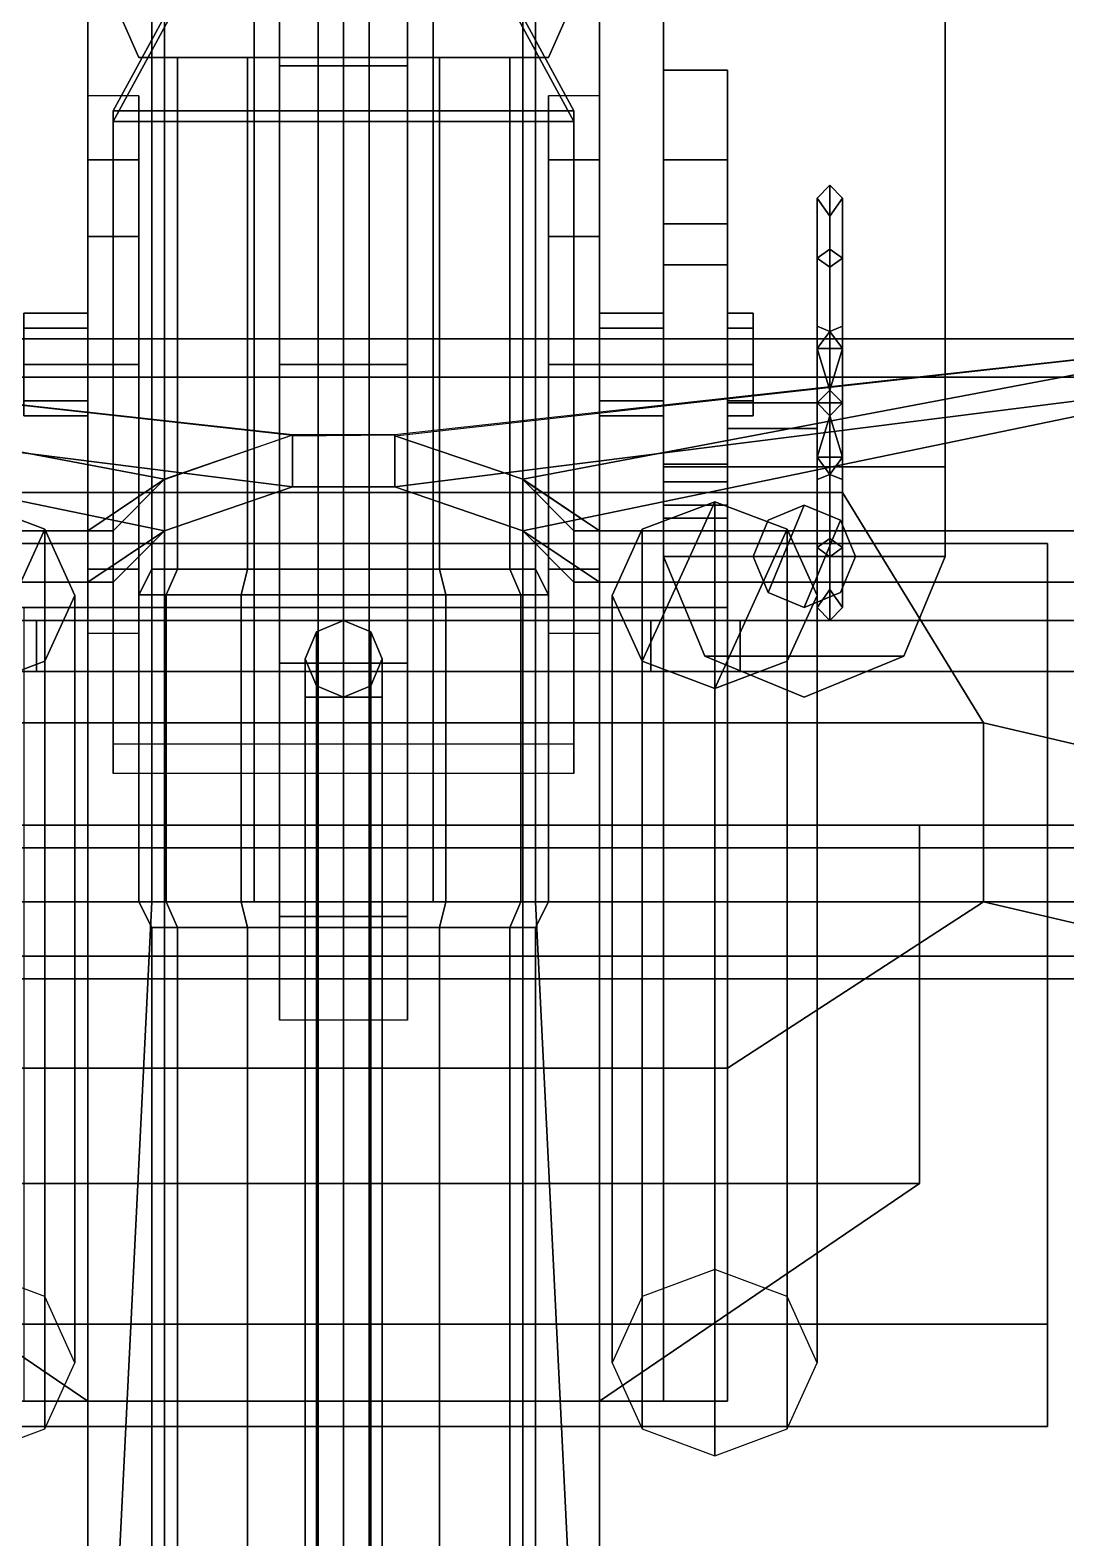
# Model space of a CAD drawing. Header units: millimetres. Extents: x -1.2 to 1.2, y -4.7 to 8.9.
# Drawn here: x -0.245 to 0.564, y -0.497 to 0.681 of the extents above; entities that cross this region are included whole.
import ezdxf

# ---------------------------------------------------------------- set-up
doc = ezdxf.new("R2010")
doc.units = ezdxf.units.MM
for name, color, linetype in [('barrel', 1, 'Continuous'), ('limber', 6, 'Continuous'), ('sleeve', 5, 'Continuous'), ('trail', 6, 'Continuous'), ('turret', 2, 'Continuous')]:
    doc.layers.add(name, color=color, linetype=linetype)

msp = doc.modelspace()

# ---------------------------------------------------------------- linework, layer by layer
for points in [[(0.39, 0.32, 0.43), (0.5, 0.14, 0.43), (-0.5, 0.14, 0.43), (-0.39, 0.32, 0.43)], [(-0.39, 0.32, 0.6), (-0.5, 0.14, 0.6), (0.5, 0.14, 0.6), (0.39, 0.32, 0.6)], [(0.39, 0.32, 0.6), (0.39, 0.32, 0.43), (-0.39, 0.32, 0.43), (-0.39, 0.32, 0.6)], [(0.5, 0.14, 0.6), (0.5, 0.14, 0.43), (0.39, 0.32, 0.43), (0.39, 0.32, 0.6)], [(0.3317, 0.2983, 0.78), (0.32, 0.27, 0.78), (0.3317, 0.2417, 0.78), (0.36, 0.31, 0.78)], [(0.36, 0.31, 0.76), (0.3317, 0.2983, 0.76), (0.3317, 0.2983, 0.78), (0.36, 0.31, 0.78)], [(0.36, 0.31, 0.31), (0.3317, 0.2983, 0.31), (0.3317, 0.2983, 0.33), (0.36, 0.31, 0.33)], [(0.36, 0.31, 0.78), (0.3317, 0.2417, 0.78), (0.36, 0.23, 0.78), (0.3883, 0.2983, 0.78)], [(0.3883, 0.2983, 0.76), (0.36, 0.31, 0.76), (0.36, 0.31, 0.78), (0.3883, 0.2983, 0.78)], [(0.3883, 0.2983, 0.31), (0.36, 0.31, 0.31), (0.36, 0.31, 0.33), (0.3883, 0.2983, 0.33)], [(0.3317, 0.2983, 0.76), (0.32, 0.27, 0.76), (0.32, 0.27, 0.78), (0.3317, 0.2983, 0.78)], [(0.3317, 0.2983, 0.31), (0.32, 0.27, 0.31), (0.32, 0.27, 0.33), (0.3317, 0.2983, 0.33)], [(0.3883, 0.2983, 0.78), (0.36, 0.23, 0.78), (0.3883, 0.2417, 0.78), (0.4, 0.27, 0.78)], [(0.4, 0.27, 0.76), (0.3883, 0.2983, 0.76), (0.3883, 0.2983, 0.78), (0.4, 0.27, 0.78)], [(0.4, 0.27, 0.31), (0.3883, 0.2983, 0.31), (0.3883, 0.2983, 0.33), (0.4, 0.27, 0.33)], [(0.32, 0.27, 0.76), (0.3317, 0.2417, 0.76), (0.3317, 0.2417, 0.78), (0.32, 0.27, 0.78)], [(0.32, 0.27, 0.31), (0.3317, 0.2417, 0.31), (0.3317, 0.2417, 0.33), (0.32, 0.27, 0.33)], [(0.3883, 0.2417, 0.76), (0.4, 0.27, 0.76), (0.4, 0.27, 0.78), (0.3883, 0.2417, 0.78)], [(0.3883, 0.2417, 0.31), (0.4, 0.27, 0.31), (0.4, 0.27, 0.33), (0.3883, 0.2417, 0.33)], [(0.3317, 0.2417, 0.76), (0.36, 0.23, 0.76), (0.36, 0.23, 0.78), (0.3317, 0.2417, 0.78)], [(0.3317, 0.2417, 0.31), (0.36, 0.23, 0.31), (0.36, 0.23, 0.33), (0.3317, 0.2417, 0.33)], [(0.36, 0.23, 0.76), (0.3883, 0.2417, 0.76), (0.3883, 0.2417, 0.78), (0.36, 0.23, 0.78)], [(0.36, 0.23, 0.31), (0.3883, 0.2417, 0.31), (0.3883, 0.2417, 0.33), (0.36, 0.23, 0.33)], [(0.5, 0.14, 0.43), (0.5, 0.14, 0.31), (-0.5, 0.14, 0.31), (-0.5, 0.14, 0.43)], [(0.5, 0.14, 0.31), (0.5, 0, 0.31), (-0.5, 0, 0.31), (-0.5, 0.14, 0.31)], [(-0.5, 0.14, 0.6), (-0.5, 0, 0.6), (0.5, 0, 0.6), (0.5, 0.14, 0.6)], [(0.8, 0.07, 0.6), (0.8, 0.07, 0.5), (0.5, 0.14, 0.5), (0.5, 0.14, 0.6)], [(0.8, 0.07, 0.5), (0.8, -0.07, 0.5), (0.5, 0, 0.5), (0.5, 0.14, 0.5)], [(0.5, 0.14, 0.6), (0.5, 0, 0.6), (0.8, -0.07, 0.6), (0.8, 0.07, 0.6)], [(0.8, 0.07, 0.41), (0.8, 0.07, 0.31), (0.5, 0.14, 0.31), (0.5, 0.14, 0.41)], [(0.8, 0.07, 0.31), (0.8, -0.07, 0.31), (0.5, 0, 0.31), (0.5, 0.14, 0.31)], [(0.5, 0.14, 0.41), (0.5, 0, 0.41), (0.8, -0.07, 0.41), (0.8, 0.07, 0.41)], [(0.5, 0, 0.5), (0.5, 0, 0.41), (0.5, 0.14, 0.41), (0.5, 0.14, 0.5)], [(0.5, 0, 0.31), (0.3, -0.13, 0.31), (-0.3, -0.13, 0.31), (-0.5, 0, 0.31)], [(-0.5, 0, 0.6), (-0.3, -0.13, 0.6), (0.3, -0.13, 0.6), (0.5, 0, 0.6)], [(0.3, -0.13, 0.6), (0.3, -0.13, 0.31), (0.5, 0, 0.31), (0.5, 0, 0.6)], [(0.5, 0, 0.6), (0.5, 0, 0.5), (0.8, -0.07, 0.5), (0.8, -0.07, 0.6)], [(0.5, 0, 0.41), (0.5, 0, 0.31), (0.8, -0.07, 0.31), (0.8, -0.07, 0.41)], [(-0.3, -0.13, 0.6), (-0.3, -0.13, 0.31), (0.3, -0.13, 0.31), (0.3, -0.13, 0.6)]]:
    msp.add_3dface(points)
at = {"layer": 'barrel'}
for points in [[(-0.2, 0.75, 1.31), (-0.16, 0.66, 1.31), (-0.16, 0.66, 1.61), (-0.2, 0.75, 1.68)], [(0.2, 0.75, 1.31), (0.16, 0.66, 1.31), (-0.16, 0.66, 1.31), (-0.2, 0.75, 1.31)], [(-0.2, 0.75, 1.68), (-0.16, 0.66, 1.61), (0.16, 0.66, 1.61), (0.2, 0.75, 1.68)], [(0, 0.75, 1.22), (-0.02, 0.75, 1.2), (-0.02, -1.13, 1.2), (0, -1.13, 1.22)], [(-0.02, 0.75, 1.2), (0, 0.75, 1.18), (0, -1.13, 1.18), (-0.02, -1.13, 1.2)], [(0.02, 0.75, 1.2), (0, 0.75, 1.22), (0, -1.13, 1.22), (0.02, -1.13, 1.2)], [(0, 0.75, 1.18), (0.02, 0.75, 1.2), (0.02, -1.13, 1.2), (0, -1.13, 1.18)], [(0.16, 0.66, 1.61), (0.16, 0.66, 1.31), (0.2, 0.75, 1.31), (0.2, 0.75, 1.68)], [(-0.16, 0.66, 1.61), (-0.16, 0.66, 1.31), (0.16, 0.66, 1.31), (0.16, 0.66, 1.61)], [(-0.1299, 0.26, 1.375), (-0.15, 0.26, 1.45), (-0.15, 0.66, 1.45), (-0.1299, 0.66, 1.375)], [(-0.15, 0.26, 1.45), (-0.1299, 0.26, 1.525), (-0.1299, 0.66, 1.525), (-0.15, 0.66, 1.45)], [(-0.075, 0.26, 1.3201), (-0.1299, 0.26, 1.375), (-0.1299, 0.66, 1.375), (-0.075, 0.66, 1.3201)], [(-0.1299, 0.26, 1.525), (-0.075, 0.26, 1.5799), (-0.075, 0.66, 1.5799), (-0.1299, 0.66, 1.525)], [(0, 0.26, 1.3), (-0.075, 0.26, 1.3201), (-0.075, 0.66, 1.3201), (0, 0.66, 1.3)], [(-0.075, 0.26, 1.5799), (0, 0.26, 1.6), (0, 0.66, 1.6), (-0.075, 0.66, 1.5799)], [(0.075, 0.26, 1.3201), (0, 0.26, 1.3), (0, 0.66, 1.3), (0.075, 0.66, 1.3201)], [(0, 0.26, 1.6), (0.075, 0.26, 1.5799), (0.075, 0.66, 1.5799), (0, 0.66, 1.6)], [(0.1299, 0.26, 1.375), (0.075, 0.26, 1.3201), (0.075, 0.66, 1.3201), (0.1299, 0.66, 1.375)], [(0.075, 0.26, 1.5799), (0.1299, 0.26, 1.525), (0.1299, 0.66, 1.525), (0.075, 0.66, 1.5799)], [(0.15, 0.26, 1.45), (0.1299, 0.26, 1.375), (0.1299, 0.66, 1.375), (0.15, 0.66, 1.45)], [(0.1299, 0.26, 1.525), (0.15, 0.26, 1.45), (0.15, 0.66, 1.45), (0.1299, 0.66, 1.525)], [(-0.1299, 0.26, 1.525), (-0.15, 0.26, 1.45), (-0.16, 0.24, 1.45), (-0.1386, 0.24, 1.53)], [(-0.15, 0.26, 1.45), (-0.1299, 0.26, 1.375), (-0.1386, 0.24, 1.37), (-0.16, 0.24, 1.45)], [(-0.075, 0.26, 1.5799), (-0.1299, 0.26, 1.525), (-0.1386, 0.24, 1.53), (-0.08, 0.24, 1.5886)], [(-0.1299, 0.26, 1.375), (-0.075, 0.26, 1.3201), (-0.08, 0.24, 1.3114), (-0.1386, 0.24, 1.37)], [(0, 0.26, 1.6), (-0.075, 0.26, 1.5799), (-0.08, 0.24, 1.5886), (0, 0.24, 1.61)], [(-0.075, 0.26, 1.3201), (0, 0.26, 1.3), (0, 0.24, 1.29), (-0.08, 0.24, 1.3114)], [(0.075, 0.26, 1.5799), (0, 0.26, 1.6), (0, 0.24, 1.61), (0.08, 0.24, 1.5886)], [(0, 0.26, 1.3), (0.075, 0.26, 1.3201), (0.08, 0.24, 1.3114), (0, 0.24, 1.29)], [(0.1299, 0.26, 1.525), (0.075, 0.26, 1.5799), (0.08, 0.24, 1.5886), (0.1386, 0.24, 1.53)], [(0.075, 0.26, 1.3201), (0.1299, 0.26, 1.375), (0.1386, 0.24, 1.37), (0.08, 0.24, 1.3114)], [(0.15, 0.26, 1.45), (0.1299, 0.26, 1.525), (0.1386, 0.24, 1.53), (0.16, 0.24, 1.45)], [(0.1299, 0.26, 1.375), (0.15, 0.26, 1.45), (0.16, 0.24, 1.45), (0.1386, 0.24, 1.37)], [(-0.1386, 0.24, 1.53), (-0.16, 0.24, 1.45), (-0.16, 0, 1.45), (-0.1386, 0, 1.53)], [(-0.16, 0.24, 1.45), (-0.1386, 0.24, 1.37), (-0.1386, 0, 1.37), (-0.16, 0, 1.45)], [(-0.08, 0.24, 1.5886), (-0.1386, 0.24, 1.53), (-0.1386, 0, 1.53), (-0.08, 0, 1.5886)], [(-0.1386, 0.24, 1.37), (-0.08, 0.24, 1.3114), (-0.08, 0, 1.3114), (-0.1386, 0, 1.37)], [(0, 0.24, 1.61), (-0.08, 0.24, 1.5886), (-0.08, 0, 1.5886), (0, 0, 1.61)], [(-0.08, 0.24, 1.3114), (0, 0.24, 1.29), (0, 0, 1.29), (-0.08, 0, 1.3114)], [(0.08, 0.24, 1.5886), (0, 0.24, 1.61), (0, 0, 1.61), (0.08, 0, 1.5886)], [(0, 0.24, 1.29), (0.08, 0.24, 1.3114), (0.08, 0, 1.3114), (0, 0, 1.29)], [(0.1386, 0.24, 1.53), (0.08, 0.24, 1.5886), (0.08, 0, 1.5886), (0.1386, 0, 1.53)], [(0.08, 0.24, 1.3114), (0.1386, 0.24, 1.37), (0.1386, 0, 1.37), (0.08, 0, 1.3114)], [(0.16, 0.24, 1.45), (0.1386, 0.24, 1.53), (0.1386, 0, 1.53), (0.16, 0, 1.45)], [(0.1386, 0.24, 1.37), (0.16, 0.24, 1.45), (0.16, 0, 1.45), (0.1386, 0, 1.37)], [(-0.1299, -0.02, 1.375), (-0.15, -0.02, 1.45), (-0.16, 0, 1.45), (-0.1386, 0, 1.37)], [(-0.15, -0.02, 1.45), (-0.1299, -0.02, 1.525), (-0.1386, 0, 1.53), (-0.16, 0, 1.45)], [(-0.075, -0.02, 1.3201), (-0.1299, -0.02, 1.375), (-0.1386, 0, 1.37), (-0.08, 0, 1.3114)], [(-0.1299, -0.02, 1.525), (-0.075, -0.02, 1.5799), (-0.08, 0, 1.5886), (-0.1386, 0, 1.53)], [(0, -0.02, 1.3), (-0.075, -0.02, 1.3201), (-0.08, 0, 1.3114), (0, 0, 1.29)], [(-0.075, -0.02, 1.5799), (0, -0.02, 1.6), (0, 0, 1.61), (-0.08, 0, 1.5886)], [(0.075, -0.02, 1.3201), (0, -0.02, 1.3), (0, 0, 1.29), (0.08, 0, 1.3114)], [(0, -0.02, 1.6), (0.075, -0.02, 1.5799), (0.08, 0, 1.5886), (0, 0, 1.61)], [(0.1299, -0.02, 1.375), (0.075, -0.02, 1.3201), (0.08, 0, 1.3114), (0.1386, 0, 1.37)], [(0.075, -0.02, 1.5799), (0.1299, -0.02, 1.525), (0.1386, 0, 1.53), (0.08, 0, 1.5886)], [(0.15, -0.02, 1.45), (0.1299, -0.02, 1.375), (0.1386, 0, 1.37), (0.16, 0, 1.45)], [(0.1299, -0.02, 1.525), (0.15, -0.02, 1.45), (0.16, 0, 1.45), (0.1386, 0, 1.53)], [(-0.1299, -0.02, 1.525), (-0.15, -0.02, 1.45), (-0.15, -1.13, 1.45), (-0.1299, -1.13, 1.525)], [(-0.15, -0.02, 1.45), (-0.1299, -0.02, 1.375), (-0.1299, -1.13, 1.375), (-0.15, -1.13, 1.45)], [(-0.075, -0.02, 1.5799), (-0.1299, -0.02, 1.525), (-0.1299, -1.13, 1.525), (-0.075, -1.13, 1.5799)], [(-0.1299, -0.02, 1.375), (-0.075, -0.02, 1.3201), (-0.075, -1.13, 1.3201), (-0.1299, -1.13, 1.375)], [(0, -0.02, 1.6), (-0.075, -0.02, 1.5799), (-0.075, -1.13, 1.5799), (0, -1.13, 1.6)], [(-0.075, -0.02, 1.3201), (0, -0.02, 1.3), (0, -1.13, 1.3), (-0.075, -1.13, 1.3201)], [(0.075, -0.02, 1.5799), (0, -0.02, 1.6), (0, -1.13, 1.6), (0.075, -1.13, 1.5799)], [(0, -0.02, 1.3), (0.075, -0.02, 1.3201), (0.075, -1.13, 1.3201), (0, -1.13, 1.3)], [(0.1299, -0.02, 1.525), (0.075, -0.02, 1.5799), (0.075, -1.13, 1.5799), (0.1299, -1.13, 1.525)], [(0.075, -0.02, 1.3201), (0.1299, -0.02, 1.375), (0.1299, -1.13, 1.375), (0.075, -1.13, 1.3201)], [(0.15, -0.02, 1.45), (0.1299, -0.02, 1.525), (0.1299, -1.13, 1.525), (0.15, -1.13, 1.45)], [(0.1299, -0.02, 1.375), (0.15, -0.02, 1.45), (0.15, -1.13, 1.45), (0.1299, -1.13, 1.375)]]:
    msp.add_3dface(points, dxfattribs=at)
at = {"layer": 'limber'}
for points in [[(-0.11, 0.7471, 0.6119), (-0.18, 0.6183, 0.5938), (-0.18, 0.61, 0.6532), (-0.11, 0.7387, 0.6713)], [(0.11, 0.7471, 0.6119), (0.18, 0.6183, 0.5938), (-0.18, 0.6183, 0.5938), (-0.11, 0.7471, 0.6119)], [(0.18, 0.61, 0.6532), (0.18, 0.6183, 0.5938), (0.11, 0.7471, 0.6119), (0.11, 0.7387, 0.6713)], [(-0.11, 0.7387, 0.6713), (-0.18, 0.61, 0.6532), (0.18, 0.61, 0.6532), (0.11, 0.7387, 0.6713)], [(-0.18, 0.61, 0.6532), (-0.18, 0.6183, 0.5938), (-0.18, 0.1004, 0.521), (-0.18, 0.1236, 0.5849)], [(-0.18, 0.1004, 0.521), (-0.18, 0.6183, 0.5938), (0.18, 0.6183, 0.5938), (0.18, 0.1004, 0.521)], [(0.18, 0.1004, 0.521), (0.18, 0.6183, 0.5938), (0.18, 0.61, 0.6532), (0.18, 0.1236, 0.5849)], [(0.18, 0.1236, 0.5849), (0.18, 0.61, 0.6532), (-0.18, 0.61, 0.6532), (-0.18, 0.1236, 0.5849)], [(0.55, 0.28, 0.94), (0.55, 0.22, 0.85), (-0.55, 0.22, 0.85), (-0.55, 0.28, 0.94)], [(-0.55, 0.28, 0.94), (-0.55, -0.41, 0.85), (0.55, -0.41, 0.85), (0.55, 0.28, 0.94)], [(0.55, -0.41, 0.85), (0.55, -0.33, 0.76), (0.55, 0.22, 0.85), (0.55, 0.28, 0.94)], [(0.55, 0.22, 0.85), (0.55, 0.06, 0.41), (-0.55, 0.06, 0.41), (-0.55, 0.22, 0.85)], [(-0.0212, 0.16, 1.2412), (0, 0.16, 1.25), (0, 0.22, 1.25), (-0.0212, 0.2112, 1.2412)], [(0, 0.22, 0.93), (-0.0212, 0.2112, 0.92), (-0.0212, 0.2112, 1.2412), (0, 0.22, 1.25)], [(0, 0.16, 1.25), (0.0212, 0.16, 1.2412), (0.0212, 0.2112, 1.2412), (0, 0.22, 1.25)], [(0.0212, 0.2112, 0.92), (0, 0.22, 0.93), (0, 0.22, 1.25), (0.0212, 0.2112, 1.2412)], [(0.55, -0.33, 0.76), (0.55, -0.06, 0.41), (0.55, 0.06, 0.41), (0.55, 0.22, 0.85)], [(-0.03, 0.16, 1.22), (-0.0212, 0.16, 1.2412), (-0.0212, 0.2112, 1.2412), (-0.03, 0.19, 1.22)], [(-0.0212, 0.2112, 0.92), (-0.03, 0.19, 0.92), (-0.03, 0.19, 1.22), (-0.0212, 0.2112, 1.2412)], [(0.0212, 0.16, 1.2412), (0.03, 0.16, 1.22), (0.03, 0.19, 1.22), (0.0212, 0.2112, 1.2412)], [(0.03, 0.19, 0.92), (0.0212, 0.2112, 0.92), (0.0212, 0.2112, 1.2412), (0.03, 0.19, 1.22)], [(-0.0212, 0.16, 1.1988), (-0.03, 0.16, 1.22), (-0.03, 0.19, 1.22), (-0.0212, 0.1688, 1.1988)], [(-0.03, 0.19, 0.92), (-0.0212, 0.1688, 0.92), (-0.0212, 0.1688, 1.1988), (-0.03, 0.19, 1.22)], [(0.03, 0.16, 1.22), (0.0212, 0.16, 1.1988), (0.0212, 0.1688, 1.1988), (0.03, 0.19, 1.22)], [(0.0212, 0.1688, 0.92), (0.03, 0.19, 0.92), (0.03, 0.19, 1.22), (0.0212, 0.1688, 1.1988)], [(0, 0.16, 1.19), (-0.0212, 0.16, 1.1988), (-0.0212, 0.1688, 1.1988), (0, 0.16, 1.19)], [(-0.0212, 0.1688, 0.92), (0, 0.16, 0.92), (0, 0.16, 1.19), (-0.0212, 0.1688, 1.1988)], [(0.0212, 0.16, 1.1988), (0, 0.16, 1.19), (0, 0.16, 1.19), (0.0212, 0.1688, 1.1988)], [(0, 0.16, 0.92), (0.0212, 0.1688, 0.92), (0.0212, 0.1688, 1.1988), (0, 0.16, 1.19)], [(-0.0212, -1.55, 1.4588), (-0.03, -1.55, 1.48), (-0.03, 0.16, 1.22), (-0.0212, 0.16, 1.1988)], [(-0.03, -1.55, 1.48), (-0.0212, -1.55, 1.5012), (-0.0212, 0.16, 1.2412), (-0.03, 0.16, 1.22)], [(0, -1.55, 1.45), (-0.0212, -1.55, 1.4588), (-0.0212, 0.16, 1.1988), (0, 0.16, 1.19)], [(-0.0212, -1.55, 1.5012), (0, -1.55, 1.51), (0, 0.16, 1.25), (-0.0212, 0.16, 1.2412)], [(0.0212, -1.55, 1.4588), (0, -1.55, 1.45), (0, 0.16, 1.19), (0.0212, 0.16, 1.1988)], [(0, -1.55, 1.51), (0.0212, -1.55, 1.5012), (0.0212, 0.16, 1.2412), (0, 0.16, 1.25)], [(0.03, -1.55, 1.48), (0.0212, -1.55, 1.4588), (0.0212, 0.16, 1.1988), (0.03, 0.16, 1.22)], [(0.0212, -1.55, 1.5012), (0.03, -1.55, 1.48), (0.03, 0.16, 1.22), (0.0212, 0.16, 1.2412)], [(0.74, 0.06, 0.41), (0.74, 0.0424, 0.3676), (-0.74, 0.0424, 0.3676), (-0.74, 0.06, 0.41)], [(0.74, 0.0424, 0.4524), (0.74, 0.06, 0.41), (0.55, 0.06, 0.41), (0.55, 0.0424, 0.4524)], [(0.74, 0.0424, 0.3676), (0.74, 0, 0.35), (-0.74, 0, 0.35), (-0.74, 0.0424, 0.3676)], [(0.74, 0, 0.47), (0.74, 0.0424, 0.4524), (0.55, 0.0424, 0.4524), (0.55, 0, 0.47)], [(0.74, 0, 0.35), (0.74, -0.0424, 0.3676), (-0.74, -0.0424, 0.3676), (-0.74, 0, 0.35)], [(0.74, -0.0424, 0.4524), (0.74, 0, 0.47), (0.55, 0, 0.47), (0.55, -0.0424, 0.4524)], [(0.74, -0.0424, 0.3676), (0.74, -0.06, 0.41), (-0.74, -0.06, 0.41), (-0.74, -0.0424, 0.3676)], [(0.74, -0.06, 0.41), (0.74, -0.0424, 0.4524), (0.55, -0.0424, 0.4524), (0.55, -0.06, 0.41)], [(-0.55, -0.33, 0.76), (-0.55, -0.06, 0.41), (0.55, -0.06, 0.41), (0.55, -0.33, 0.76)], [(-0.55, -0.41, 0.85), (-0.55, -0.33, 0.76), (0.55, -0.33, 0.76), (0.55, -0.41, 0.85)]]:
    msp.add_3dface(points, dxfattribs=at)
at = {"layer": 'sleeve'}
for points in [[(-0.2, 1.34, 1.34), (-0.2, -1.01, 1.34), (-0.15, 0, 1.34), (-0.15, 1.57, 1.34)], [(-0.15, 0, 1.16), (-0.07, 0, 1.12), (-0.07, 1.57, 1.12), (-0.15, 1.57, 1.16)], [(-0.15, 0, 1.34), (-0.15, 0, 1.16), (-0.15, 1.57, 1.16), (-0.15, 1.57, 1.34)], [(-0.07, 0, 1.12), (0.07, 0, 1.12), (0.07, 1.57, 1.12), (-0.07, 1.57, 1.12)], [(0.07, 0, 1.12), (0.15, 0, 1.16), (0.15, 1.57, 1.16), (0.07, 1.57, 1.12)], [(0.15, 0, 1.34), (0.2, -1.01, 1.34), (0.2, 1.34, 1.34), (0.15, 1.57, 1.34)], [(0.15, 0, 1.16), (0.15, 0, 1.34), (0.15, 1.57, 1.34), (0.15, 1.57, 1.16)], [(-0.2, 1.34, 1.16), (-0.2, -1.01, 1.16), (-0.2, -1.01, 1.34), (-0.2, 1.34, 1.34)], [(-0.14, 1.34, 1.09), (-0.14, -1.01, 1.09), (-0.2, -1.01, 1.16), (-0.2, 1.34, 1.16)], [(0.14, 1.34, 1.09), (0.14, -1.01, 1.09), (-0.14, -1.01, 1.09), (-0.14, 1.34, 1.09)], [(0.2, -1.01, 1.16), (0.14, -1.01, 1.09), (0.14, 1.34, 1.09), (0.2, 1.34, 1.16)], [(0.2, -1.01, 1.34), (0.2, -1.01, 1.16), (0.2, 1.34, 1.16), (0.2, 1.34, 1.34)], [(-0.05, 0.9324, 1.09), (-0.05, 0.8513, 0.9687), (-0.05, -0.0113, 0.9687), (-0.05, -0.0924, 1.09)], [(0.05, -0.0924, 1.09), (0.05, -0.0113, 0.9687), (0.05, 0.8513, 0.9687), (0.05, 0.9324, 1.09)], [(0.05, 0.8513, 0.9687), (0.05, 0.6534, 0.8364), (-0.05, 0.6534, 0.8364), (-0.05, 0.8513, 0.9687)], [(-0.05, 0.8513, 0.9687), (-0.05, 0.6534, 0.8364), (-0.05, 0.1866, 0.8364), (-0.05, -0.0113, 0.9687)], [(0.05, -0.0113, 0.9687), (0.05, 0.1866, 0.8364), (0.05, 0.6534, 0.8364), (0.05, 0.8513, 0.9687)], [(0.05, 0.6534, 0.8364), (0.05, 0.42, 0.79), (-0.05, 0.42, 0.79), (-0.05, 0.6534, 0.8364)], [(-0.05, 0.6534, 0.8364), (-0.05, 0.42, 0.79), (-0.05, 0.42, 0.79), (-0.05, 0.1866, 0.8364)], [(0.05, 0.1866, 0.8364), (0.05, 0.42, 0.79), (0.05, 0.42, 0.79), (0.05, 0.6534, 0.8364)], [(-0.2, 0.63, 1.34), (-0.2, 0.42, 1.34), (-0.2, 0.52, 1.52), (-0.2, 0.58, 1.43)], [(-0.16, 0.58, 1.43), (-0.16, 0.63, 1.34), (-0.2, 0.63, 1.34), (-0.2, 0.58, 1.43)], [(-0.16, 0.52, 1.52), (-0.16, 0.42, 1.34), (-0.16, 0.63, 1.34), (-0.16, 0.58, 1.43)], [(0.2, 0.58, 1.43), (0.2, 0.63, 1.34), (0.16, 0.63, 1.34), (0.16, 0.58, 1.43)], [(0.16, 0.63, 1.34), (0.16, 0.42, 1.34), (0.16, 0.52, 1.52), (0.16, 0.58, 1.43)], [(0.2, 0.52, 1.52), (0.2, 0.42, 1.34), (0.2, 0.63, 1.34), (0.2, 0.58, 1.43)], [(-0.2, 0.58, 1.43), (-0.2, 0.52, 1.52), (-0.16, 0.52, 1.52), (-0.16, 0.58, 1.43)], [(0.16, 0.58, 1.43), (0.16, 0.52, 1.52), (0.2, 0.52, 1.52), (0.2, 0.58, 1.43)], [(-0.2, 0.52, 1.52), (-0.2, 0.42, 1.34), (-0.2, 0.32, 1.52), (-0.2, 0.42, 1.55)], [(-0.16, 0.42, 1.55), (-0.16, 0.52, 1.52), (-0.2, 0.52, 1.52), (-0.2, 0.42, 1.55)], [(-0.16, 0.32, 1.52), (-0.16, 0.42, 1.34), (-0.16, 0.52, 1.52), (-0.16, 0.42, 1.55)], [(0.16, 0.52, 1.52), (0.16, 0.42, 1.34), (0.16, 0.32, 1.52), (0.16, 0.42, 1.55)], [(0.2, 0.42, 1.55), (0.2, 0.52, 1.52), (0.16, 0.52, 1.52), (0.16, 0.42, 1.55)], [(0.2, 0.32, 1.52), (0.2, 0.42, 1.34), (0.2, 0.52, 1.52), (0.2, 0.42, 1.55)], [(-0.2, 0.4483, 1.4283), (-0.2, 0.46, 1.4), (-0.25, 0.46, 1.4), (-0.25, 0.4483, 1.4283)], [(-0.2, 0.46, 1.4), (-0.2, 0.4483, 1.3717), (-0.25, 0.4483, 1.3717), (-0.25, 0.46, 1.4)], [(0.25, 0.4483, 1.4283), (0.25, 0.46, 1.4), (0.2, 0.46, 1.4), (0.2, 0.4483, 1.4283)], [(0.25, 0.46, 1.4), (0.25, 0.4483, 1.3717), (0.2, 0.4483, 1.3717), (0.2, 0.46, 1.4)], [(0.32, 0.4483, 1.4283), (0.32, 0.46, 1.4), (0.3, 0.46, 1.4), (0.3, 0.4483, 1.4283)], [(0.32, 0.46, 1.4), (0.32, 0.4483, 1.3717), (0.3, 0.4483, 1.3717), (0.3, 0.46, 1.4)], [(0.32, 0.3917, 1.4283), (0.32, 0.46, 1.4), (0.32, 0.4483, 1.4283), (0.32, 0.42, 1.44)], [(0.32, 0.38, 1.4), (0.32, 0.4483, 1.3717), (0.32, 0.46, 1.4), (0.32, 0.3917, 1.4283)], [(-0.2, 0.42, 1.44), (-0.2, 0.4483, 1.4283), (-0.25, 0.4483, 1.4283), (-0.25, 0.42, 1.44)], [(-0.2, 0.4483, 1.3717), (-0.2, 0.42, 1.36), (-0.25, 0.42, 1.36), (-0.25, 0.4483, 1.3717)], [(0.25, 0.42, 1.44), (0.25, 0.4483, 1.4283), (0.2, 0.4483, 1.4283), (0.2, 0.42, 1.44)], [(0.25, 0.4483, 1.3717), (0.25, 0.42, 1.36), (0.2, 0.42, 1.36), (0.2, 0.4483, 1.3717)], [(0.32, 0.42, 1.44), (0.32, 0.4483, 1.4283), (0.3, 0.4483, 1.4283), (0.3, 0.42, 1.44)], [(0.32, 0.4483, 1.3717), (0.32, 0.42, 1.36), (0.3, 0.42, 1.36), (0.3, 0.4483, 1.3717)], [(0.32, 0.3917, 1.3717), (0.32, 0.42, 1.36), (0.32, 0.4483, 1.3717), (0.32, 0.38, 1.4)], [(-0.2, 0.3917, 1.4283), (-0.2, 0.42, 1.44), (-0.25, 0.42, 1.44), (-0.25, 0.3917, 1.4283)], [(-0.2, 0.42, 1.36), (-0.2, 0.3917, 1.3717), (-0.25, 0.3917, 1.3717), (-0.25, 0.42, 1.36)], [(-0.2, 0.32, 1.52), (-0.2, 0.42, 1.34), (-0.2, 0.21, 1.34), (-0.2, 0.26, 1.43)], [(-0.2, 0.42, 1.55), (-0.2, 0.32, 1.52), (-0.16, 0.32, 1.52), (-0.16, 0.42, 1.55)], [(-0.16, 0.21, 1.34), (-0.16, 0.42, 1.34), (-0.16, 0.32, 1.52), (-0.16, 0.26, 1.43)], [(0.05, 0.42, 0.79), (0.05, 0.1866, 0.8364), (-0.05, 0.1866, 0.8364), (-0.05, 0.42, 0.79)], [(0.16, 0.32, 1.52), (0.16, 0.42, 1.34), (0.16, 0.21, 1.34), (0.16, 0.26, 1.43)], [(0.16, 0.42, 1.55), (0.16, 0.32, 1.52), (0.2, 0.32, 1.52), (0.2, 0.42, 1.55)], [(0.2, 0.21, 1.34), (0.2, 0.42, 1.34), (0.2, 0.32, 1.52), (0.2, 0.26, 1.43)], [(0.25, 0.3917, 1.4283), (0.25, 0.42, 1.44), (0.2, 0.42, 1.44), (0.2, 0.3917, 1.4283)], [(0.25, 0.42, 1.36), (0.25, 0.3917, 1.3717), (0.2, 0.3917, 1.3717), (0.2, 0.42, 1.36)], [(0.32, 0.3917, 1.4283), (0.32, 0.42, 1.44), (0.3, 0.42, 1.44), (0.3, 0.3917, 1.4283)], [(0.32, 0.42, 1.36), (0.32, 0.3917, 1.3717), (0.3, 0.3917, 1.3717), (0.3, 0.42, 1.36)], [(-0.2, 0.38, 1.4), (-0.2, 0.3917, 1.4283), (-0.25, 0.3917, 1.4283), (-0.25, 0.38, 1.4)], [(-0.2, 0.3917, 1.3717), (-0.2, 0.38, 1.4), (-0.25, 0.38, 1.4), (-0.25, 0.3917, 1.3717)], [(0.25, 0.38, 1.4), (0.25, 0.3917, 1.4283), (0.2, 0.3917, 1.4283), (0.2, 0.38, 1.4)], [(0.25, 0.3917, 1.3717), (0.25, 0.38, 1.4), (0.2, 0.38, 1.4), (0.2, 0.3917, 1.3717)], [(0.32, 0.38, 1.4), (0.32, 0.3917, 1.4283), (0.3, 0.3917, 1.4283), (0.3, 0.38, 1.4)], [(0.32, 0.3917, 1.3717), (0.32, 0.38, 1.4), (0.3, 0.38, 1.4), (0.3, 0.3917, 1.3717)], [(-0.16, 0.26, 1.43), (-0.16, 0.32, 1.52), (-0.2, 0.32, 1.52), (-0.2, 0.26, 1.43)], [(0.2, 0.26, 1.43), (0.2, 0.32, 1.52), (0.16, 0.32, 1.52), (0.16, 0.26, 1.43)], [(-0.2, 0.26, 1.43), (-0.2, 0.21, 1.34), (-0.16, 0.21, 1.34), (-0.16, 0.26, 1.43)], [(0.16, 0.26, 1.43), (0.16, 0.21, 1.34), (0.2, 0.21, 1.34), (0.2, 0.26, 1.43)], [(0.05, 0.1866, 0.8364), (0.05, -0.0113, 0.9687), (-0.05, -0.0113, 0.9687), (-0.05, 0.1866, 0.8364)], [(-0.15, 0, 1.34), (-0.2, -1.01, 1.34), (0.2, -1.01, 1.34), (0.15, 0, 1.34)], [(-0.15, 0, 1.16), (-0.15, 0, 1.34), (0.15, 0, 1.34), (0.15, 0, 1.16)], [(-0.07, 0, 1.12), (-0.15, 0, 1.16), (0.15, 0, 1.16), (0.07, 0, 1.12)], [(0.05, -0.0113, 0.9687), (0.05, -0.0924, 1.09), (-0.05, -0.0924, 1.09), (-0.05, -0.0113, 0.9687)]]:
    msp.add_3dface(points, dxfattribs=at)
at = {"layer": 'trail'}
for points in [[(0.25, 4.05), (0.25, 0.34, 0.33), (0.25, 0.34, 0.76), (0.25, 4.05, 0.17)], [(0.47, 4.05), (0.47, 0.34, 0.33), (0.25, 0.34, 0.33), (0.25, 4.05)], [(0.25, 4.05, 0.17), (0.25, 0.34, 0.76), (0.47, 0.34, 0.76), (0.47, 4.05, 0.17)], [(0.47, 0.34, 0.76), (0.47, 0.34, 0.33), (0.47, 4.05), (0.47, 4.05, 0.17)], [(0.25, 0.34, 0.6), (0.25, 0.34, 0.43), (0.47, 0.34, 0.43), (0.47, 0.34, 0.6)], [(0.25, 0.34, 0.33), (0.25, 0.27, 0.33), (0.25, 0.27, 0.43), (0.25, 0.34, 0.43)], [(0.25, 0.34, 0.43), (0.25, 0.27, 0.43), (0.47, 0.27, 0.43), (0.47, 0.34, 0.43)], [(0.25, 0.34, 0.76), (0.25, 0.27, 0.76), (0.47, 0.27, 0.76), (0.47, 0.34, 0.76)], [(0.25, 0.34, 0.6), (0.25, 0.27, 0.6), (0.25, 0.27, 0.76), (0.25, 0.34, 0.76)], [(0.47, 0.27, 0.43), (0.47, 0.27, 0.33), (0.47, 0.34, 0.33), (0.47, 0.34, 0.43)], [(0.47, 0.27, 0.76), (0.47, 0.27, 0.6), (0.47, 0.34, 0.6), (0.47, 0.34, 0.76)], [(0.25, 0.27, 0.33), (0.2822, 0.1922, 0.33), (0.2822, 0.1922, 0.43), (0.25, 0.27, 0.43)], [(0.25, 0.27, 0.6), (0.2822, 0.1922, 0.6), (0.2822, 0.1922, 0.76), (0.25, 0.27, 0.76)], [(0.25, 0.27, 0.43), (0.2822, 0.1922, 0.43), (0.4378, 0.1922, 0.43), (0.47, 0.27, 0.43)], [(0.25, 0.27, 0.76), (0.2822, 0.1922, 0.76), (0.4378, 0.1922, 0.76), (0.47, 0.27, 0.76)], [(0.4378, 0.1922, 0.33), (0.47, 0.27, 0.33), (0.47, 0.27, 0.43), (0.4378, 0.1922, 0.43)], [(0.4378, 0.1922, 0.6), (0.47, 0.27, 0.6), (0.47, 0.27, 0.76), (0.4378, 0.1922, 0.76)], [(0.2822, 0.1922, 0.33), (0.36, 0.16, 0.33), (0.36, 0.16, 0.43), (0.2822, 0.1922, 0.43)], [(0.2822, 0.1922, 0.6), (0.36, 0.16, 0.6), (0.36, 0.16, 0.76), (0.2822, 0.1922, 0.76)], [(0.2822, 0.1922, 0.43), (0.36, 0.16, 0.43), (0.36, 0.16, 0.43), (0.4378, 0.1922, 0.43)], [(0.2822, 0.1922, 0.76), (0.36, 0.16, 0.76), (0.36, 0.16, 0.76), (0.4378, 0.1922, 0.76)], [(0.36, 0.16, 0.33), (0.4378, 0.1922, 0.33), (0.4378, 0.1922, 0.43), (0.36, 0.16, 0.43)], [(0.36, 0.16, 0.6), (0.4378, 0.1922, 0.6), (0.4378, 0.1922, 0.76), (0.36, 0.16, 0.76)]]:
    msp.add_3dface(points, dxfattribs=at)
at = {"layer": 'turret'}
for points in [[(0.25, 0.58, 1.03), (0.25, 0.3, 1.35), (0.25, 0.53, 1.4), (0.25, 0.65, 1.27)], [(0.25, 0.65, 1.27), (0.25, 0.53, 1.4), (0.3, 0.53, 1.4), (0.3, 0.65, 1.27)], [(0.3, 0.65, 1.27), (0.3, 0.58, 1.03), (0.25, 0.58, 1.03), (0.25, 0.65, 1.27)], [(0.3, 0.53, 1.4), (0.3, 0.3, 1.35), (0.3, 0.58, 1.03), (0.3, 0.65, 1.27)], [(0.3, 0.58, 1.03), (0.3, 0.23, 0.79), (0.25, 0.23, 0.79), (0.25, 0.58, 1.03)], [(0.25, 0.23, 0.79), (0.25, -0.39, 1.05), (0.25, 0.3, 1.35), (0.25, 0.58, 1.03)], [(0.3, 0.3, 1.35), (0.3, -0.39, 1.05), (0.3, 0.23, 0.79), (0.3, 0.58, 1.03)], [(0.38, 0.56, 1.08), (0.37, 0.55, 1.08), (0.37, 0.5031, 1.1931), (0.38, 0.5102, 1.2002)], [(0.38, 0.5102, 0.9598), (0.37, 0.5031, 0.9669), (0.37, 0.55, 1.08), (0.38, 0.56, 1.08)], [(0.39, 0.55, 1.08), (0.38, 0.56, 1.08), (0.38, 0.5102, 1.2002), (0.39, 0.5031, 1.1931)], [(0.39, 0.5031, 0.9669), (0.38, 0.5102, 0.9598), (0.38, 0.56, 1.08), (0.39, 0.55, 1.08)], [(0.37, 0.55, 1.08), (0.38, 0.5359, 1.09), (0.38, 0.4961, 1.1861), (0.37, 0.5031, 1.1931)], [(0.37, 0.5031, 0.9669), (0.38, 0.4961, 0.9739), (0.38, 0.5359, 1.07), (0.37, 0.55, 1.08)], [(0.37, 0.45, 1.08), (0.38, 0.4459, 1.09), (0.38, 0.5359, 1.09), (0.37, 0.55, 1.08)], [(0.38, 0.4459, 1.07), (0.37, 0.45, 1.08), (0.37, 0.55, 1.08), (0.38, 0.5359, 1.07)], [(0.38, 0.5359, 1.09), (0.39, 0.55, 1.08), (0.39, 0.5031, 1.1931), (0.38, 0.4961, 1.1861)], [(0.38, 0.4961, 0.9739), (0.39, 0.5031, 0.9669), (0.39, 0.55, 1.08), (0.38, 0.5359, 1.07)], [(0.38, 0.4459, 1.09), (0.39, 0.45, 1.08), (0.39, 0.55, 1.08), (0.38, 0.5359, 1.09)], [(0.39, 0.45, 1.08), (0.38, 0.4459, 1.07), (0.38, 0.5359, 1.07), (0.39, 0.55, 1.08)], [(0.3, 0.4978, 1.4778), (0.3, 0.53, 1.4), (0.25, 0.53, 1.4), (0.25, 0.4978, 1.4778)], [(0.25, 0.3282, 1.3561), (0.25, 0.31, 1.4), (0.25, 0.4978, 1.4778), (0.25, 0.53, 1.4)], [(0.3, 0.53, 1.4), (0.3, 0.4978, 1.4778), (0.3, 0.31, 1.4), (0.3, 0.3282, 1.3561)], [(0.38, 0.5102, 1.2002), (0.37, 0.5031, 1.1931), (0.37, 0.39, 1.24), (0.38, 0.39, 1.25)], [(0.38, 0.39, 0.91), (0.37, 0.39, 0.92), (0.37, 0.5031, 0.9669), (0.38, 0.5102, 0.9598)], [(0.39, 0.5031, 1.1931), (0.38, 0.5102, 1.2002), (0.38, 0.39, 1.25), (0.39, 0.39, 1.24)], [(0.39, 0.39, 0.92), (0.38, 0.39, 0.91), (0.38, 0.5102, 0.9598), (0.39, 0.5031, 0.9669)], [(0.3, 0.42, 1.51), (0.3, 0.4978, 1.4778), (0.25, 0.4978, 1.4778), (0.25, 0.42, 1.51)], [(0.25, 0.31, 1.4), (0.25, 0.3422, 1.4778), (0.25, 0.42, 1.51), (0.25, 0.4978, 1.4778)], [(0.3, 0.4978, 1.4778), (0.3, 0.42, 1.51), (0.3, 0.3422, 1.4778), (0.3, 0.31, 1.4)], [(0.37, 0.5031, 1.1931), (0.38, 0.4961, 1.1861), (0.38, 0.4, 1.2259), (0.37, 0.39, 1.24)], [(0.37, 0.39, 0.92), (0.38, 0.4, 0.9341), (0.38, 0.4961, 0.9739), (0.37, 0.5031, 0.9669)], [(0.38, 0.4961, 1.1861), (0.39, 0.5031, 1.1931), (0.39, 0.39, 1.24), (0.38, 0.4, 1.2259)], [(0.38, 0.4, 0.9341), (0.39, 0.39, 0.92), (0.39, 0.5031, 0.9669), (0.38, 0.4961, 0.9739)], [(0.39, 0.4324, 1.1224), (0.38, 0.4459, 1.09), (0.37, 0.45, 1.08), (0.37, 0.4324, 1.1224)], [(0.38, 0.4459, 1.07), (0.37, 0.4324, 1.0376), (0.37, 0.4324, 1.0376), (0.37, 0.45, 1.08)], [(0.39, 0.45, 1.08), (0.39, 0.4324, 1.0376), (0.37, 0.4324, 1.0376), (0.38, 0.4459, 1.07)], [(0.39, 0.4324, 1.1224), (0.39, 0.45, 1.08), (0.38, 0.4459, 1.09), (0.39, 0.4324, 1.1224)], [(0.39, 0.3476, 1.1224), (0.39, 0.45, 1.08), (0.39, 0.4324, 1.1224), (0.39, 0.39, 1.14)], [(0.39, 0.33, 1.08), (0.39, 0.4324, 1.0376), (0.39, 0.45, 1.08), (0.39, 0.3476, 1.1224)], [(-0.72, 0.44, 1.89), (-0.72, 0.41, 1.91), (0.72, 0.41, 1.91), (0.72, 0.44, 1.89)], [(0.72, 0.44, 1.89), (0.04, 0.365, 1.76), (-0.04, 0.365, 1.76), (-0.72, 0.44, 1.89)], [(-0.14, 0.3304, 1.7), (-0.2, 0.29, 1.63), (-0.72, 0.29, 1.63), (-0.72, 0.44, 1.89)], [(-0.72, 0.44, 1.89), (-0.04, 0.3647, 1.76), (-0.14, 0.3304, 1.7), (-0.72, 0.44, 1.89)], [(0.72, 0.44, 1.89), (0.72, 0.44, 1.89), (0.14, 0.3304, 1.7), (0.04, 0.3643, 1.76)], [(0.72, 0.44, 1.89), (0.72, 0.29, 1.63), (0.2, 0.29, 1.63), (0.14, 0.3304, 1.7)], [(0.39, 0.39, 1.14), (0.39, 0.4324, 1.1224), (0.37, 0.4324, 1.1224), (0.38, 0.4, 1.1359)], [(0.38, 0.4, 1.1359), (0.37, 0.4324, 1.1224), (0.37, 0.4324, 1.1224), (0.37, 0.39, 1.14)], [(0.39, 0.4324, 1.0376), (0.38, 0.4, 1.0241), (0.37, 0.39, 1.02), (0.37, 0.4324, 1.0376)], [(0.39, 0.4324, 1.0376), (0.39, 0.39, 1.02), (0.38, 0.4, 1.0241), (0.39, 0.4324, 1.0376)], [(0.39, 0.3476, 1.0376), (0.39, 0.39, 1.02), (0.39, 0.4324, 1.0376), (0.39, 0.33, 1.08)], [(0.3, 0.3422, 1.4778), (0.3, 0.42, 1.51), (0.25, 0.42, 1.51), (0.25, 0.3422, 1.4778)], [(-0.72, 0.41, 1.91), (-0.04, 0.3243, 1.76), (0.04, 0.3243, 1.76), (0.72, 0.41, 1.91)], [(-0.72, 0.41, 1.91), (-0.72, 0.25, 1.63), (-0.2, 0.25, 1.63), (-0.14, 0.29, 1.7)], [(-0.72, 0.41, 1.91), (-0.14, 0.29, 1.7), (-0.14, 0.29, 1.7), (-0.04, 0.3243, 1.76)], [(0.04, 0.3243, 1.76), (0.14, 0.29, 1.7), (0.72, 0.41, 1.91)], [(0.14, 0.29, 1.7), (0.2, 0.25, 1.63), (0.72, 0.25, 1.63), (0.72, 0.41, 1.91)], [(0.37, 0.39, 1.1), (0.37, 0.41, 1.08), (0.3, 0.41, 1.08), (0.3, 0.39, 1.1)], [(0.37, 0.41, 1.08), (0.37, 0.39, 1.06), (0.3, 0.39, 1.06), (0.3, 0.41, 1.08)], [(0.37, 0.37, 1.08), (0.37, 0.39, 1.1), (0.3, 0.39, 1.1), (0.3, 0.37, 1.08)], [(0.37, 0.39, 1.06), (0.37, 0.37, 1.08), (0.3, 0.37, 1.08), (0.3, 0.39, 1.06)], [(0.38, 0.4, 1.1359), (0.37, 0.39, 1.14), (0.37, 0.39, 1.24), (0.38, 0.4, 1.2259)], [(0.37, 0.39, 1.02), (0.38, 0.4, 1.0241), (0.38, 0.4, 0.9341), (0.37, 0.39, 0.92)], [(0.37, 0.39, 1.24), (0.38, 0.38, 1.2259), (0.38, 0.2839, 1.1861), (0.37, 0.2769, 1.1931)], [(0.38, 0.39, 1.25), (0.37, 0.39, 1.24), (0.37, 0.2769, 1.1931), (0.38, 0.2698, 1.2002)], [(0.37, 0.39, 1.14), (0.38, 0.38, 1.1359), (0.38, 0.38, 1.2259), (0.37, 0.39, 1.24)], [(0.39, 0.3476, 1.1224), (0.38, 0.38, 1.1359), (0.37, 0.39, 1.14), (0.37, 0.3476, 1.1224)], [(0.38, 0.38, 1.0241), (0.37, 0.3476, 1.0376), (0.37, 0.3476, 1.0376), (0.37, 0.39, 1.02)], [(0.39, 0.39, 1.02), (0.39, 0.3476, 1.0376), (0.37, 0.3476, 1.0376), (0.38, 0.38, 1.0241)], [(0.37, 0.2769, 0.9669), (0.38, 0.2839, 0.9739), (0.38, 0.38, 0.9341), (0.37, 0.39, 0.92)], [(0.38, 0.38, 1.0241), (0.37, 0.39, 1.02), (0.37, 0.39, 0.92), (0.38, 0.38, 0.9341)], [(0.38, 0.2698, 0.9598), (0.37, 0.2769, 0.9669), (0.37, 0.39, 0.92), (0.38, 0.39, 0.91)], [(0.39, 0.39, 1.14), (0.38, 0.4, 1.1359), (0.38, 0.4, 1.2259), (0.39, 0.39, 1.24)], [(0.38, 0.4, 1.0241), (0.39, 0.39, 1.02), (0.39, 0.39, 0.92), (0.38, 0.4, 0.9341)], [(0.38, 0.38, 1.2259), (0.39, 0.39, 1.24), (0.39, 0.2769, 1.1931), (0.38, 0.2839, 1.1861)], [(0.39, 0.39, 1.24), (0.38, 0.39, 1.25), (0.38, 0.2698, 1.2002), (0.39, 0.2769, 1.1931)], [(0.38, 0.38, 1.1359), (0.39, 0.39, 1.14), (0.39, 0.39, 1.24), (0.38, 0.38, 1.2259)], [(0.39, 0.3476, 1.1224), (0.39, 0.39, 1.14), (0.38, 0.38, 1.1359), (0.39, 0.3476, 1.1224)], [(0.38, 0.2839, 0.9739), (0.39, 0.2769, 0.9669), (0.39, 0.39, 0.92), (0.38, 0.38, 0.9341)], [(0.39, 0.39, 1.02), (0.38, 0.38, 1.0241), (0.38, 0.38, 0.9341), (0.39, 0.39, 0.92)], [(0.39, 0.2769, 0.9669), (0.38, 0.2698, 0.9598), (0.38, 0.39, 0.91), (0.39, 0.39, 0.92)], [(-0.04, 0.365, 1.76), (-0.04, 0.3243, 1.76), (-0.14, 0.29, 1.7), (-0.14, 0.33, 1.7)], [(0.04, 0.365, 1.76), (0.04, 0.3243, 1.76), (-0.04, 0.3243, 1.76), (-0.04, 0.3643, 1.76)], [(0.14, 0.3304, 1.7), (0.14, 0.29, 1.7), (0.04, 0.3243, 1.76), (0.04, 0.3643, 1.76)], [(0.3, 0.31, 1.4), (0.3, 0.3422, 1.4778), (0.25, 0.3422, 1.4778), (0.25, 0.31, 1.4)], [(0.39, 0.3476, 1.0376), (0.38, 0.3341, 1.07), (0.37, 0.33, 1.08), (0.37, 0.3476, 1.0376)], [(0.38, 0.3341, 1.09), (0.37, 0.3476, 1.1224), (0.37, 0.3476, 1.1224), (0.37, 0.33, 1.08)], [(0.39, 0.33, 1.08), (0.39, 0.3476, 1.1224), (0.37, 0.3476, 1.1224), (0.38, 0.3341, 1.09)], [(0.39, 0.3476, 1.0376), (0.39, 0.33, 1.08), (0.38, 0.3341, 1.07), (0.39, 0.3476, 1.0376)], [(-0.14, 0.3304, 1.7), (-0.18, 0.29, 1.63), (-0.2, 0.29, 1.63), (-0.14, 0.3304, 1.7)], [(-0.14, 0.3304, 1.7), (-0.14, 0.29, 1.7), (-0.18, 0.25, 1.63), (-0.18, 0.29, 1.63)], [(0.18, 0.29, 1.63), (0.18, 0.25, 1.63), (0.14, 0.29, 1.7), (0.14, 0.33, 1.7)], [(0.14, 0.33, 1.7), (0.2, 0.29, 1.63), (0.18, 0.29, 1.63), (0.14, 0.33, 1.7)], [(0.37, 0.33, 1.08), (0.38, 0.3341, 1.07), (0.38, 0.2441, 1.07), (0.37, 0.23, 1.08)], [(0.38, 0.3341, 1.09), (0.37, 0.33, 1.08), (0.37, 0.23, 1.08), (0.38, 0.2441, 1.09)], [(0.38, 0.3341, 1.07), (0.39, 0.33, 1.08), (0.39, 0.23, 1.08), (0.38, 0.2441, 1.07)], [(0.39, 0.33, 1.08), (0.38, 0.3341, 1.09), (0.38, 0.2441, 1.09), (0.39, 0.23, 1.08)], [(0.25, 0.3282, 1.3561), (0.25, 0.3, 1.35), (0.3, 0.3, 1.35), (0.3, 0.3282, 1.3561)], [(0.3, 0.3282, 1.3561), (0.3, 0.31, 1.4), (0.25, 0.31, 1.4), (0.25, 0.3282, 1.3561)], [(-0.29, 0.3126, 2.3783), (-0.3466, 0.1881, 2.4344), (-0.29, 0.1667, 2.444), (-0.2334, 0.2912, 2.3879)], [(-0.2334, -0.3084, 1.0568), (-0.29, -0.2871, 1.0471), (-0.29, 0.3126, 2.3783), (-0.2334, 0.2912, 2.3879)], [(0.2334, 0.2912, 2.3879), (0.21, 0.2396, 2.4112), (0.2334, 0.1881, 2.4344), (0.29, 0.3126, 2.3783)], [(0.29, -0.2871, 1.0471), (0.2334, -0.3084, 1.0568), (0.2334, 0.2912, 2.3879), (0.29, 0.3126, 2.3783)], [(0.29, 0.3126, 2.3783), (0.2334, 0.1881, 2.4344), (0.29, 0.1667, 2.444), (0.3466, 0.2912, 2.3879)], [(0.3466, -0.3084, 1.0568), (0.29, -0.2871, 1.0471), (0.29, 0.3126, 2.3783), (0.3466, 0.2912, 2.3879)], [(0.25, 0.3, 1.35), (0.25, -0.39, 1.05), (0.3, -0.39, 1.05), (0.3, 0.3, 1.35)], [(-0.2, 0.29, 1.63), (-0.2, 0.22, 1.39), (-0.72, 0.22, 1.39), (-0.72, 0.29, 1.63)], [(-0.2334, 0.2912, 2.3879), (-0.29, 0.1667, 2.444), (-0.2334, 0.1881, 2.4344), (-0.21, 0.2396, 2.4112)], [(-0.21, -0.36, 1.08), (-0.2334, -0.3084, 1.0568), (-0.2334, 0.2912, 2.3879), (-0.21, 0.2396, 2.4112)], [(-0.18, 0.29, 1.63), (-0.18, 0.25, 1.63), (-0.2, 0.25, 1.63), (-0.2, 0.29, 1.63)], [(-0.2, 0.25, 1.63), (-0.2, 0.18, 1.39), (-0.2, 0.22, 1.39), (-0.2, 0.29, 1.63)], [(-0.18, 0.25, 1.63), (-0.14, 0.29, 1.7), (-0.14, 0.29, 1.7), (-0.2, 0.25, 1.63)], [(0.2, 0.25, 1.63), (0.14, 0.29, 1.7), (0.14, 0.29, 1.7), (0.18, 0.25, 1.63)], [(0.2, 0.29, 1.63), (0.2, 0.25, 1.63), (0.18, 0.25, 1.63), (0.18, 0.29, 1.63)], [(0.72, 0.29, 1.63), (0.72, 0.22, 1.39), (0.2, 0.22, 1.39), (0.2, 0.29, 1.63)], [(0.2, 0.22, 1.39), (0.2, 0.18, 1.39), (0.2, 0.25, 1.63), (0.2, 0.29, 1.63)], [(0.2334, -0.3084, 1.0568), (0.21, -0.36, 1.08), (0.21, 0.2396, 2.4112), (0.2334, 0.2912, 2.3879)], [(0.3466, 0.2912, 2.3879), (0.29, 0.1667, 2.444), (0.3466, 0.1881, 2.4344), (0.37, 0.2396, 2.4112)], [(0.37, -0.36, 1.08), (0.3466, -0.3084, 1.0568), (0.3466, 0.2912, 2.3879), (0.37, 0.2396, 2.4112)], [(0.37, 0.23, 1.08), (0.38, 0.2441, 1.07), (0.38, 0.2839, 0.9739), (0.37, 0.2769, 0.9669)], [(0.37, 0.2769, 1.1931), (0.38, 0.2839, 1.1861), (0.38, 0.2441, 1.09), (0.37, 0.23, 1.08)], [(0.38, 0.2441, 1.07), (0.39, 0.23, 1.08), (0.39, 0.2769, 0.9669), (0.38, 0.2839, 0.9739)], [(0.38, 0.2839, 1.1861), (0.39, 0.2769, 1.1931), (0.39, 0.23, 1.08), (0.38, 0.2441, 1.09)], [(0.38, 0.22, 1.08), (0.37, 0.23, 1.08), (0.37, 0.2769, 0.9669), (0.38, 0.2698, 0.9598)], [(0.38, 0.2698, 1.2002), (0.37, 0.2769, 1.1931), (0.37, 0.23, 1.08), (0.38, 0.22, 1.08)], [(0.39, 0.23, 1.08), (0.38, 0.22, 1.08), (0.38, 0.2698, 0.9598), (0.39, 0.2769, 0.9669)], [(0.39, 0.2769, 1.1931), (0.38, 0.2698, 1.2002), (0.38, 0.22, 1.08), (0.39, 0.23, 1.08)], [(-0.72, 0.25, 1.63), (-0.72, 0.18, 1.39), (-0.2, 0.18, 1.39), (-0.2, 0.25, 1.63)], [(0.2, 0.25, 1.63), (0.2, 0.18, 1.39), (0.72, 0.18, 1.39), (0.72, 0.25, 1.63)], [(-0.2334, -0.4116, 1.1032), (-0.21, -0.36, 1.08), (-0.21, 0.2396, 2.4112), (-0.2334, 0.1881, 2.4344)], [(0.21, -0.36, 1.08), (0.2334, -0.4116, 1.1032), (0.2334, 0.1881, 2.4344), (0.21, 0.2396, 2.4112)], [(0.3466, -0.4116, 1.1032), (0.37, -0.36, 1.08), (0.37, 0.2396, 2.4112), (0.3466, 0.1881, 2.4344)], [(0.3, 0.23, 0.79), (0.3, 0.23, 0.77), (-0.3, 0.23, 0.77), (-0.3, 0.23, 0.79)], [(-0.25, 0.23, 0.79), (-0.25, -0.39, 1.05), (0.25, -0.39, 1.05), (0.25, 0.23, 0.79)], [(0.3, 0.23, 0.79), (0.3, -0.39, 1.05), (0.25, -0.39, 1.05), (0.25, 0.23, 0.79)], [(0.3, -0.39, 1.05), (0.3, -0.39, 0.77), (0.3, 0.23, 0.77), (0.3, 0.23, 0.79)], [(-0.2, 0.22, 1.39), (-0.24, 0.22, 1.32), (-0.31, 0.22, 1.32), (-0.72, 0.22, 1.39)], [(-0.24, 0.22, 1.32), (-0.24, 0.18, 1.3), (-0.31, 0.18, 1.3), (-0.31, 0.22, 1.32)], [(-0.2, 0.22, 1.39), (-0.2, 0.22, 1.02), (-0.24, 0.22, 0.94), (-0.24, 0.22, 1.32)], [(-0.24, 0.22, 0.94), (-0.24, 0.18, 0.94), (-0.24, 0.18, 1.3), (-0.24, 0.22, 1.32)], [(0.2, 0.22, 1.02), (0.24, 0.22, 0.94), (-0.24, 0.22, 0.94), (-0.2, 0.22, 1.02)], [(0.24, 0.22, 0.94), (0.24, 0.18, 0.94), (-0.24, 0.18, 0.94), (-0.24, 0.22, 0.94)], [(-0.2, 0.18, 1.39), (-0.2, 0.18, 1.02), (-0.2, 0.22, 1.02), (-0.2, 0.22, 1.39)], [(-0.2, 0.22, 1.02), (-0.2, 0.18, 1.02), (0.2, 0.18, 1.02), (0.2, 0.22, 1.02)], [(0.24, 0.22, 1.32), (0.24, 0.22, 0.94), (0.2, 0.22, 1.02), (0.2, 0.22, 1.39)], [(0.2, 0.22, 1.02), (0.2, 0.18, 1.02), (0.2, 0.18, 1.39), (0.2, 0.22, 1.39)], [(0.72, 0.22, 1.39), (0.31, 0.22, 1.32), (0.24, 0.22, 1.32), (0.2, 0.22, 1.39)], [(0.24, 0.18, 1.3), (0.24, 0.18, 0.94), (0.24, 0.22, 0.94), (0.24, 0.22, 1.32)], [(0.31, 0.22, 1.32), (0.31, 0.18, 1.3), (0.24, 0.18, 1.3), (0.24, 0.22, 1.32)], [(0.72, 0.22, 1.39), (0.72, 0.22, 0.94), (0.31, 0.22, 0.94), (0.31, 0.22, 1.32)], [(0.72, 0.22, 0.94), (0.72, 0.18, 0.94), (0.31, 0.18, 0.94), (0.31, 0.22, 0.94)], [(0.31, 0.22, 0.94), (0.31, 0.18, 0.94), (0.31, 0.18, 1.3), (0.31, 0.22, 1.32)], [(-0.72, 0.18, 1.39), (-0.31, 0.18, 1.3), (-0.24, 0.18, 1.3), (-0.2, 0.18, 1.39)], [(-0.29, -0.4329, 1.1129), (-0.2334, -0.4116, 1.1032), (-0.2334, 0.1881, 2.4344), (-0.29, 0.1667, 2.444)], [(-0.24, 0.18, 1.3), (-0.24, 0.18, 0.94), (-0.2, 0.18, 1.02), (-0.2, 0.18, 1.39)], [(-0.2, 0.18, 1.02), (-0.24, 0.18, 0.94), (0.24, 0.18, 0.94), (0.2, 0.18, 1.02)], [(0.2, 0.18, 1.39), (0.2, 0.18, 1.02), (0.24, 0.18, 0.94), (0.24, 0.18, 1.3)], [(0.2, 0.18, 1.39), (0.24, 0.18, 1.3), (0.31, 0.18, 1.3), (0.72, 0.18, 1.39)], [(0.2334, -0.4116, 1.1032), (0.29, -0.4329, 1.1129), (0.29, 0.1667, 2.444), (0.2334, 0.1881, 2.4344)], [(0.29, -0.4329, 1.1129), (0.3466, -0.4116, 1.1032), (0.3466, 0.1881, 2.4344), (0.29, 0.1667, 2.444)], [(0.31, 0.18, 1.3), (0.31, 0.18, 0.94), (0.72, 0.18, 0.94), (0.72, 0.18, 1.39)], [(0.45, 0.06, 0.77), (0.45, 0.06, 0.6), (-0.45, 0.06, 0.6), (-0.45, 0.06, 0.77)], [(-0.45, 0.06, 0.77), (-0.45, -0.22, 0.77), (0.45, -0.22, 0.77), (0.45, 0.06, 0.77)], [(0.45, -0.22, 0.77), (0.45, -0.22, 0.6), (0.45, 0.06, 0.6), (0.45, 0.06, 0.77)], [(-0.45, -0.22, 0.77), (-0.2, -0.39, 0.77), (0.2, -0.39, 0.77), (0.45, -0.22, 0.77)], [(-0.45, -0.22, 0.6), (-0.2, -0.39, 0.6), (-0.2, -0.39, 0.77), (-0.45, -0.22, 0.77)], [(0.2, -0.39, 0.77), (0.2, -0.39, 0.6), (0.45, -0.22, 0.6), (0.45, -0.22, 0.77)], [(-0.3, -0.39, 1.05), (-0.3, -0.39, 0.77), (0.3, -0.39, 0.77), (0.3, -0.39, 1.05)], [(-0.2, -0.39, 0.77), (-0.2, -0.39, 0.6), (0.2, -0.39, 0.6), (0.2, -0.39, 0.77)]]:
    msp.add_3dface(points, dxfattribs=at)

doc.saveas('drawing.dxf')
